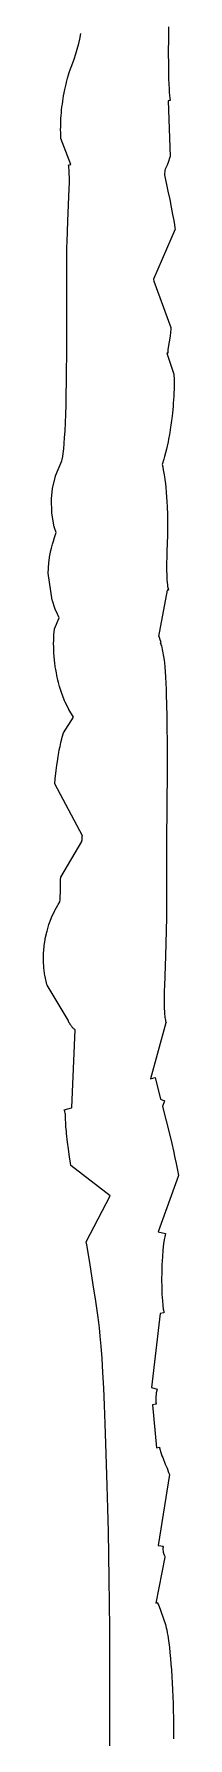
# Model space of a CAD drawing. Header units: metres. Extents: x -0.5 to 50.5, y -0.5 to 50.3.
# Drawn here: x 16.02 to 17.07, y 22.46 to 35.75 of the extents above; entities that cross this region are included whole.
import ezdxf

# ---------------------------------------------------------------- set-up
doc = ezdxf.new("R2010")
doc.units = ezdxf.units.M

msp = doc.modelspace()

# ---------------------------------------------------------------- linework, layer by layer
for p, q in [((16.2992, 35.7098), (16.3083, 35.7538)), ((16.9901, 35.7453), (16.9893, 35.6907)), ((16.9913, 35.8055), (16.9901, 35.7453)), ((16.2685, 35.5955), (16.2791, 35.6308)), ((16.2791, 35.6308), (16.2913, 35.6761)), ((16.2913, 35.6761), (16.2992, 35.7098)), ((16.9888, 35.632), (16.9886, 35.583)), ((16.9893, 35.6907), (16.9888, 35.632)), ((16.2184, 35.4511), (16.2272, 35.4777)), ((16.2272, 35.4777), (16.2369, 35.5051)), ((16.2369, 35.5051), (16.255, 35.5547)), ((16.255, 35.5547), (16.2685, 35.5955)), ((16.9886, 35.583), (16.9889, 35.5325)), ((16.9889, 35.5325), (16.9894, 35.4844)), ((16.9894, 35.4844), (16.9903, 35.4337)), ((16.1878, 35.337), (16.193, 35.3596)), ((16.193, 35.3596), (16.1992, 35.3842)), ((16.1992, 35.3842), (16.2053, 35.4069)), ((16.2053, 35.4069), (16.2127, 35.4326)), ((16.2127, 35.4326), (16.2184, 35.4511)), ((16.9903, 35.4337), (16.9913, 35.3992)), ((16.9913, 35.3992), (16.9927, 35.3611)), ((16.9927, 35.3611), (16.9947, 35.3212)), ((16.1641, 35.2036), (16.1675, 35.2275)), ((16.1675, 35.2275), (16.1704, 35.2464)), ((16.1704, 35.2464), (16.1742, 35.269)), ((16.1742, 35.269), (16.1784, 35.2917)), ((16.1784, 35.2917), (16.1833, 35.3164)), ((16.1833, 35.3164), (16.1878, 35.337)), ((17.0033, 35.231), (16.9867, 35.2282)), ((16.9867, 35.2282), (17.0032, 34.7947)), ((16.9947, 35.3212), (16.9962, 35.2967)), ((16.9962, 35.2967), (16.9984, 35.2695)), ((16.9984, 35.2695), (17.0005, 35.2491)), ((17.0005, 35.2491), (17.0014, 35.2424)), ((17.0014, 35.2424), (17.0021, 35.2394)), ((17.0021, 35.2394), (17.002, 35.2394)), ((17.002, 35.2394), (17.0033, 35.231)), ((16.1525, 35.0733), (16.1536, 35.0935)), ((16.1536, 35.0935), (16.1549, 35.113)), ((16.1549, 35.113), (16.1569, 35.1371)), ((16.1569, 35.1371), (16.1586, 35.1555)), ((16.1586, 35.1555), (16.1614, 35.1811)), ((16.1614, 35.1811), (16.1641, 35.2036)), ((16.1511, 35.0011), (16.1512, 35.0277)), ((16.1514, 34.984), (16.1511, 35.0011)), ((16.1512, 35.0277), (16.1516, 35.0492)), ((16.1525, 34.9543), (16.1514, 34.984)), ((16.1516, 35.0492), (16.1525, 35.0733)), ((16.1536, 34.9357), (16.1525, 34.9543)), ((16.2315, 34.7332), (16.1536, 34.9357)), ((16.213, 34.7304), (16.2315, 34.7332)), ((16.2134, 34.7276), (16.213, 34.7304)), ((16.2131, 34.7275), (16.2134, 34.7276)), ((16.2147, 34.7184), (16.2131, 34.7275)), ((16.2157, 34.7092), (16.2147, 34.7184)), ((16.2171, 34.6883), (16.2157, 34.7092)), ((16.2182, 34.6651), (16.2171, 34.6883)), ((16.9625, 34.6846), (16.9609, 34.6765)), ((16.9651, 34.695), (16.9625, 34.6846)), ((16.9785, 34.7274), (16.9651, 34.695)), ((16.9895, 34.7555), (16.9785, 34.7274)), ((16.9986, 34.7811), (16.9895, 34.7555)), ((17.0032, 34.7947), (16.9986, 34.7811)), ((16.2174, 34.5455), (16.2187, 34.5906)), ((16.2189, 34.6266), (16.2182, 34.6651)), ((16.2187, 34.5906), (16.2189, 34.6266)), ((16.9591, 34.665), (16.958, 34.6518)), ((16.958, 34.6518), (16.9855, 34.524)), ((16.9609, 34.6765), (16.9591, 34.665)), ((16.2065, 34.2899), (16.2174, 34.5455)), ((16.9855, 34.524), (16.9993, 34.4587)), ((16.9993, 34.4587), (17.0112, 34.4001)), ((16.2009, 34.1305), (16.2065, 34.2899)), ((17.0112, 34.4001), (17.0224, 34.3421)), ((17.0224, 34.3421), (17.0308, 34.2946)), ((17.0308, 34.2946), (17.0362, 34.2615)), ((17.0408, 34.2284), (16.8742, 33.8385)), ((17.0362, 34.2615), (17.0395, 34.239)), ((17.0395, 34.239), (17.0408, 34.2284)), ((16.1992, 33.3505), (16.2001, 34.0874)), ((16.2001, 34.0874), (16.2009, 34.1305)), ((16.8742, 33.8385), (16.8749, 33.8221)), ((16.8749, 33.8221), (17.0092, 33.4607)), ((16.9975, 33.3635), (16.9928, 33.3353)), ((17.0022, 33.3955), (16.9975, 33.3635)), ((17.0056, 33.4229), (17.0022, 33.3955)), ((17.0081, 33.4474), (17.0056, 33.4229)), ((17.0092, 33.4607), (17.0081, 33.4474)), ((16.1977, 33.1338), (16.1986, 33.2369)), ((16.1986, 33.2369), (16.1992, 33.3505)), ((16.9834, 33.2607), (16.9779, 33.2608)), ((16.9779, 33.2608), (17.0315, 33.098)), ((16.9837, 33.2613), (16.9834, 33.2613)), ((16.9834, 33.2613), (16.9834, 33.2607)), ((16.9839, 33.278), (16.9837, 33.2739)), ((16.9837, 33.2739), (16.9839, 33.2725)), ((16.9839, 33.2725), (16.9837, 33.2725)), ((16.9837, 33.2725), (16.9842, 33.2665)), ((16.9839, 33.2627), (16.9837, 33.2627)), ((16.9837, 33.2627), (16.9837, 33.2613)), ((16.9852, 33.291), (16.9839, 33.278)), ((16.9841, 33.2636), (16.9839, 33.2636)), ((16.9839, 33.2636), (16.9839, 33.2627)), ((16.9842, 33.2665), (16.984, 33.2665)), ((16.984, 33.2665), (16.9841, 33.2636)), ((16.9871, 33.304), (16.9852, 33.291)), ((16.9928, 33.3353), (16.9871, 33.304)), ((16.1965, 33.0328), (16.1977, 33.1338)), ((17.0315, 33.098), (17.032, 33.0907)), ((17.032, 33.0907), (17.0331, 33.0613)), ((16.195, 32.9424), (16.1965, 33.0328)), ((17.0324, 32.9551), (17.0307, 32.9197)), ((17.0331, 32.9775), (17.0324, 32.9551)), ((17.0331, 33.0613), (17.0336, 33.0342)), ((17.0336, 33.0094), (17.0331, 32.9775)), ((17.0336, 33.0342), (17.0336, 33.0094)), ((16.1908, 32.7833), (16.193, 32.8591)), ((16.193, 32.8591), (16.195, 32.9424)), ((17.0258, 32.8478), (17.0207, 32.794)), ((17.0271, 32.8643), (17.0258, 32.8478)), ((17.0299, 32.9045), (17.0271, 32.8643)), ((17.0307, 32.9197), (17.0299, 32.9045)), ((16.185, 32.6523), (16.1884, 32.7214)), ((16.1884, 32.7214), (16.1908, 32.7833)), ((17.0092, 32.6998), (17.0068, 32.6841)), ((17.0139, 32.7348), (17.0092, 32.6998)), ((17.0158, 32.7507), (17.0139, 32.7348)), ((17.0207, 32.794), (17.0158, 32.7507)), ((16.1748, 32.5161), (16.1786, 32.5567)), ((16.1786, 32.5567), (16.182, 32.6029)), ((16.182, 32.6029), (16.185, 32.6523)), ((16.987, 32.5697), (16.9799, 32.5363)), ((16.9912, 32.5913), (16.987, 32.5697)), ((16.9975, 32.6258), (16.9912, 32.5913)), ((17.0001, 32.6418), (16.9975, 32.6258)), ((17.0068, 32.6841), (17.0001, 32.6418)), ((16.1116, 32.3046), (16.161, 32.4221)), ((16.161, 32.4221), (16.1632, 32.4321)), ((16.1632, 32.4321), (16.1671, 32.4548)), ((16.1671, 32.4548), (16.1705, 32.479)), ((16.1705, 32.479), (16.1748, 32.5161)), ((16.9532, 32.4342), (16.9396, 32.3927)), ((16.9595, 32.4554), (16.9532, 32.4342)), ((16.9676, 32.4852), (16.9595, 32.4554)), ((16.9745, 32.5131), (16.9676, 32.4852)), ((16.9799, 32.5363), (16.9745, 32.5131)), ((16.0888, 32.2053), (16.1109, 32.3022)), ((16.1109, 32.3022), (16.1116, 32.3046)), ((16.9396, 32.3927), (16.9453, 32.3754)), ((16.9453, 32.3754), (16.947, 32.3672)), ((16.947, 32.3672), (16.9525, 32.3385)), ((16.9525, 32.3385), (16.9571, 32.3114)), ((16.9571, 32.3114), (16.9594, 32.2967)), ((16.9594, 32.2967), (16.9622, 32.276)), ((16.0807, 32.1271), (16.0884, 32.203)), ((16.0884, 32.203), (16.0888, 32.2053)), ((16.9622, 32.276), (16.9663, 32.2417)), ((16.9663, 32.2417), (16.9691, 32.2141)), ((16.9691, 32.2141), (16.9724, 32.1762)), ((16.9724, 32.1762), (16.9751, 32.1395)), ((16.0805, 32.1226), (16.0807, 32.1271)), ((16.0831, 32.018), (16.0805, 32.1226)), ((16.9751, 32.1395), (16.9772, 32.1034)), ((16.9772, 32.1034), (16.979, 32.0639)), ((16.979, 32.0639), (16.9811, 32.0023)), ((16.0836, 32.0128), (16.0831, 32.018)), ((16.1018, 31.9081), (16.0836, 32.0128)), ((16.1038, 31.9003), (16.1018, 31.9081)), ((16.1153, 31.8625), (16.1038, 31.9003)), ((16.9811, 32.0023), (16.9819, 31.9538)), ((16.9819, 31.9538), (16.9821, 31.9114)), ((16.9821, 31.9114), (16.982, 31.8722)), ((16.0789, 31.7411), (16.0869, 31.7714)), ((16.0869, 31.7714), (16.0943, 31.7959)), ((16.0943, 31.7959), (16.1029, 31.8231)), ((16.1029, 31.8231), (16.113, 31.8537)), ((16.113, 31.8537), (16.1153, 31.8625)), ((16.9803, 31.7884), (16.9773, 31.7059)), ((16.9814, 31.8302), (16.9803, 31.7884)), ((16.982, 31.8722), (16.9814, 31.8302)), ((16.0534, 31.5447), (16.0579, 31.6264)), ((16.0579, 31.6264), (16.0632, 31.6658)), ((16.0632, 31.6658), (16.0641, 31.6711)), ((16.0641, 31.6711), (16.0745, 31.7227)), ((16.0745, 31.7227), (16.0789, 31.7411)), ((16.9754, 31.6257), (16.9752, 31.5949)), ((16.9762, 31.6682), (16.9754, 31.6257)), ((16.9773, 31.7059), (16.9762, 31.6682)), ((16.0851, 31.3338), (16.0534, 31.5447)), ((16.9752, 31.5949), (16.9754, 31.5603)), ((16.9754, 31.5603), (16.9759, 31.5388)), ((16.9759, 31.5388), (16.9771, 31.5089)), ((16.9771, 31.5089), (16.9781, 31.4907)), ((16.9781, 31.4907), (16.9796, 31.4731)), ((16.98, 31.4118), (16.9125, 31.0513)), ((16.9796, 31.4731), (16.9815, 31.4552)), ((16.9895, 31.4141), (16.98, 31.4118)), ((16.9815, 31.4552), (16.9833, 31.4424)), ((16.9833, 31.4424), (16.9849, 31.4328)), ((16.9849, 31.4328), (16.9865, 31.4267)), ((16.9865, 31.4267), (16.9888, 31.4207)), ((16.9888, 31.4207), (16.9885, 31.4205)), ((16.9885, 31.4205), (16.9898, 31.4165)), ((16.9898, 31.4165), (16.9889, 31.4162)), ((16.9889, 31.4162), (16.9895, 31.4141)), ((16.0867, 31.3289), (16.0851, 31.3338)), ((16.1064, 31.2733), (16.0867, 31.3289)), ((16.1096, 31.2652), (16.1064, 31.2733)), ((16.1274, 31.2246), (16.1096, 31.2652)), ((16.0992, 31.0679), (16.1026, 31.1057)), ((16.1026, 31.1057), (16.1033, 31.1112)), ((16.1033, 31.1112), (16.1404, 31.198)), ((16.1317, 31.2155), (16.1274, 31.2246)), ((16.1404, 31.198), (16.1317, 31.2155)), ((16.0965, 30.9997), (16.0968, 31.0176)), ((16.0967, 30.9662), (16.0965, 30.9997)), ((16.0973, 30.9472), (16.0967, 30.9662)), ((16.0968, 31.0176), (16.0981, 31.0522)), ((16.0981, 31.0522), (16.0992, 31.0679)), ((16.9125, 31.0513), (16.915, 31.0522)), ((16.915, 31.0522), (16.9165, 31.0482)), ((16.9165, 31.0482), (16.9192, 31.0366)), ((16.9192, 31.0366), (16.9211, 31.0371)), ((16.9211, 31.0371), (16.9298, 31.007)), ((16.9298, 31.007), (16.9263, 31.006)), ((16.9263, 31.006), (16.9285, 30.9967)), ((16.9285, 30.9967), (16.9314, 30.9973)), ((16.9327, 30.9913), (16.9299, 30.9908)), ((16.9299, 30.9908), (16.9324, 30.9799)), ((16.9314, 30.9973), (16.9327, 30.9913)), ((16.9324, 30.9799), (16.9356, 30.9804)), ((16.9356, 30.9804), (16.9402, 30.949)), ((16.0986, 30.9204), (16.0973, 30.9472)), ((16.1002, 30.897), (16.0986, 30.9204)), ((16.103, 30.8657), (16.1002, 30.897)), ((16.1053, 30.845), (16.103, 30.8657)), ((16.1093, 30.8153), (16.1053, 30.845)), ((16.9402, 30.949), (16.9397, 30.949)), ((16.9397, 30.949), (16.9551, 30.883)), ((16.9551, 30.883), (16.957, 30.8653)), ((16.957, 30.8653), (16.9587, 30.8483)), ((16.9587, 30.8483), (16.9617, 30.8122)), ((16.1125, 30.7947), (16.1093, 30.8153)), ((16.1174, 30.7672), (16.1125, 30.7947)), ((16.1214, 30.7468), (16.1174, 30.7672)), ((16.1294, 30.7108), (16.1214, 30.7468)), ((16.1339, 30.6927), (16.1294, 30.7108)), ((16.9617, 30.8122), (16.964, 30.7794)), ((16.964, 30.7794), (16.9668, 30.7333)), ((16.9668, 30.7333), (16.9689, 30.6889)), ((16.1427, 30.6607), (16.1339, 30.6927)), ((16.1473, 30.6454), (16.1427, 30.6607)), ((16.1601, 30.6069), (16.1473, 30.6454)), ((16.1648, 30.5939), (16.1601, 30.6069)), ((16.1822, 30.5502), (16.1648, 30.5939)), ((16.9689, 30.6889), (16.971, 30.6413)), ((16.971, 30.6413), (16.973, 30.587)), ((16.973, 30.587), (16.9746, 30.5326)), ((16.1865, 30.5406), (16.1822, 30.5502)), ((16.2139, 30.4849), (16.1865, 30.5406)), ((16.2156, 30.4818), (16.2139, 30.4849)), ((16.2512, 30.4237), (16.2156, 30.4818)), ((16.9746, 30.5326), (16.9773, 30.4138)), ((16.1636, 30.2671), (16.1726, 30.2994)), ((16.1726, 30.2994), (16.2512, 30.4237)), ((16.9773, 30.4138), (16.9783, 30.352)), ((16.9783, 30.352), (16.9797, 30.2174)), ((16.137, 30.1479), (16.1407, 30.1668)), ((16.1407, 30.1668), (16.1462, 30.1936)), ((16.1462, 30.1936), (16.1532, 30.2254)), ((16.1532, 30.2254), (16.16, 30.2533)), ((16.16, 30.2533), (16.1636, 30.2671)), ((16.9797, 30.2174), (16.98, 30.1483)), ((16.1159, 30.0077), (16.1209, 30.0473)), ((16.1209, 30.0473), (16.1252, 30.0779)), ((16.1252, 30.0779), (16.1312, 30.1151)), ((16.1312, 30.1151), (16.137, 30.1479)), ((16.9801, 30.0776), (16.9799, 30.0032)), ((16.98, 30.1483), (16.9801, 30.0776)), ((16.1046, 29.9025), (16.1084, 29.9413)), ((16.3204, 29.4972), (16.1046, 29.9025)), ((16.1084, 29.9413), (16.1159, 30.0077)), ((16.9799, 30.0032), (16.9755, 29.4545)), ((16.1512, 29.1739), (16.317, 29.4537)), ((16.317, 29.4537), (16.3169, 29.4599)), ((16.3169, 29.4599), (16.3172, 29.4599)), ((16.3172, 29.4675), (16.3195, 29.4935)), ((16.3172, 29.4599), (16.3175, 29.4675)), ((16.3175, 29.4675), (16.3172, 29.4675)), ((16.3195, 29.4935), (16.3199, 29.4935)), ((16.3199, 29.4935), (16.3204, 29.4972)), ((16.9755, 29.4545), (16.9742, 29.2294)), ((16.1495, 29.0691), (16.1498, 29.1231)), ((16.1498, 29.1231), (16.1505, 29.1556)), ((16.1505, 29.1556), (16.1512, 29.1739)), ((16.9742, 29.2294), (16.9737, 29.0619)), ((16.1324, 28.9629), (16.1444, 28.9812)), ((16.1444, 28.9812), (16.146, 28.9969)), ((16.146, 28.9969), (16.1479, 29.0243)), ((16.1479, 29.0243), (16.1492, 29.0588)), ((16.1492, 29.0588), (16.1495, 29.0691)), ((16.9737, 29.0619), (16.9738, 28.9836)), ((16.9738, 28.9836), (16.9743, 28.9177)), ((16.0602, 28.805), (16.078, 28.8534)), ((16.078, 28.8534), (16.0805, 28.8594)), ((16.0805, 28.8594), (16.1059, 28.9147)), ((16.1059, 28.9147), (16.1088, 28.9203)), ((16.1088, 28.9203), (16.1291, 28.9573)), ((16.1291, 28.9573), (16.1324, 28.9629)), ((16.9737, 28.8602), (16.9717, 28.7586)), ((16.9743, 28.9177), (16.9737, 28.8602)), ((16.0318, 28.6958), (16.043, 28.7467)), ((16.043, 28.7467), (16.0449, 28.7539)), ((16.0449, 28.7539), (16.0574, 28.7965)), ((16.0574, 28.7965), (16.0602, 28.805)), ((16.9717, 28.7586), (16.9663, 28.5596)), ((16.0176, 28.5255), (16.018, 28.5755)), ((16.018, 28.5755), (16.0183, 28.5821)), ((16.0183, 28.5821), (16.0223, 28.6324)), ((16.0223, 28.6324), (16.0233, 28.6406)), ((16.0233, 28.6406), (16.0303, 28.6879)), ((16.0303, 28.6879), (16.0318, 28.6958)), ((16.0178, 28.5171), (16.0176, 28.5255)), ((16.0204, 28.472), (16.0178, 28.5171)), ((16.0209, 28.4671), (16.0204, 28.472)), ((16.0291, 28.4055), (16.0209, 28.4671)), ((16.9663, 28.5596), (16.9583, 28.3284)), ((16.03, 28.4002), (16.0291, 28.4055)), ((16.0439, 28.3383), (16.03, 28.4002)), ((16.0453, 28.3333), (16.0439, 28.3383)), ((16.2094, 28.059), (16.0453, 28.3333)), ((16.9583, 28.3284), (16.9573, 28.2916)), ((16.9566, 28.2465), (16.9565, 28.2182)), ((16.9565, 28.2182), (16.9567, 28.1823)), ((16.9573, 28.2916), (16.9566, 28.2465)), ((16.9567, 28.1823), (16.9576, 28.1513)), ((16.2108, 28.0556), (16.2094, 28.059)), ((16.2128, 28.0497), (16.2108, 28.0556)), ((16.2152, 28.0452), (16.2128, 28.0497)), ((16.2174, 28.04), (16.2152, 28.0452)), ((16.2177, 28.0401), (16.2174, 28.04)), ((16.219, 28.0376), (16.2177, 28.0401)), ((16.2187, 28.0375), (16.219, 28.0376)), ((16.2214, 28.0333), (16.2187, 28.0375)), ((16.9687, 28.0389), (16.8492, 27.6025)), ((16.9576, 28.1513), (16.9586, 28.1284)), ((16.9586, 28.1284), (16.96, 28.108)), ((16.96, 28.108), (16.9618, 28.0884)), ((16.9618, 28.0884), (16.9628, 28.0806)), ((16.9628, 28.0806), (16.9662, 28.0586)), ((16.9662, 28.0586), (16.9673, 28.054)), ((16.9673, 28.054), (16.9681, 28.0513)), ((16.9681, 28.0513), (16.9706, 28.0461)), ((16.9716, 28.0399), (16.9687, 28.0389)), ((16.9706, 28.0461), (16.9706, 28.046)), ((16.9706, 28.046), (16.9724, 28.0423)), ((16.9718, 28.0411), (16.9713, 28.0409)), ((16.9713, 28.0409), (16.9716, 28.0399)), ((16.9724, 28.0423), (16.9715, 28.0418)), ((16.9715, 28.0418), (16.9718, 28.0411)), ((16.2241, 28.0279), (16.2214, 28.0333)), ((16.2245, 28.0282), (16.2241, 28.0279)), ((16.2258, 28.0258), (16.2245, 28.0282)), ((16.2257, 28.0253), (16.2261, 28.0256)), ((16.2295, 28.0202), (16.2257, 28.0253)), ((16.2261, 28.0256), (16.2258, 28.0258)), ((16.2318, 28.0165), (16.2295, 28.0202)), ((16.232, 28.0166), (16.2318, 28.0165)), ((16.2355, 28.0118), (16.232, 28.0166)), ((16.2357, 28.0119), (16.2355, 28.0118)), ((16.2355, 28.0116), (16.2357, 28.0118)), ((16.2381, 28.0087), (16.2355, 28.0116)), ((16.2357, 28.0118), (16.2357, 28.0119)), ((16.2379, 27.3782), (16.2629, 27.9834)), ((16.2405, 28.0054), (16.2381, 28.0087)), ((16.2408, 28.0056), (16.2405, 28.0054)), ((16.2422, 28.004), (16.2408, 28.0056)), ((16.2421, 28.0039), (16.2422, 28.004)), ((16.2428, 28.0031), (16.2421, 28.0039)), ((16.244, 28.0012), (16.2428, 28.0031)), ((16.2492, 27.9962), (16.244, 28.0012)), ((16.2521, 27.993), (16.2492, 27.9962)), ((16.2524, 27.9932), (16.2521, 27.993)), ((16.2562, 27.9893), (16.2524, 27.9932)), ((16.2564, 27.9894), (16.2562, 27.9893)), ((16.2629, 27.9834), (16.2564, 27.9894)), ((16.8492, 27.6025), (16.8856, 27.6118)), ((16.8856, 27.6118), (16.928, 27.444)), ((16.1794, 27.3603), (16.2345, 27.377)), ((16.2345, 27.377), (16.2379, 27.3782)), ((16.928, 27.444), (16.9602, 27.4312)), ((16.9602, 27.4312), (16.9425, 27.3868)), ((16.9425, 27.3868), (16.9993, 27.1616)), ((16.18, 27.3585), (16.1794, 27.3603)), ((16.1797, 27.3584), (16.18, 27.3585)), ((16.181, 27.3546), (16.1797, 27.3584)), ((16.1806, 27.3544), (16.181, 27.3546)), ((16.1831, 27.3482), (16.1806, 27.3544)), ((16.1843, 27.3443), (16.1831, 27.3482)), ((16.1861, 27.3356), (16.1843, 27.3443)), ((16.1876, 27.3254), (16.1861, 27.3356)), ((16.1881, 27.3195), (16.1876, 27.3254)), ((16.189, 27.2909), (16.1881, 27.3195)), ((16.1906, 27.2545), (16.189, 27.2909)), ((16.1923, 27.2289), (16.1906, 27.2545)), ((16.1953, 27.1908), (16.1923, 27.2289)), ((16.1967, 27.1757), (16.1953, 27.1908)), ((16.2039, 27.1094), (16.1967, 27.1757)), ((16.2109, 27.055), (16.2039, 27.1094)), ((16.9993, 27.1616), (17.0148, 27.0983)), ((16.2201, 26.9914), (16.2109, 27.055)), ((16.2272, 26.9479), (16.2201, 26.9914)), ((17.0148, 27.0983), (17.0285, 27.0401)), ((17.0285, 27.0401), (17.0407, 26.9861)), ((17.0407, 26.9861), (17.0499, 26.9428)), ((16.2308, 26.9272), (16.2272, 26.9479)), ((16.5367, 26.6903), (16.2308, 26.9272)), ((17.0679, 26.8477), (16.9097, 26.4099)), ((17.0499, 26.9428), (17.0601, 26.8911)), ((17.0601, 26.8911), (17.0679, 26.8477)), ((16.3492, 26.3316), (16.5372, 26.6887)), ((16.5369, 26.6886), (16.5367, 26.6903)), ((16.5372, 26.6887), (16.5369, 26.6886)), ((16.3535, 26.3074), (16.3492, 26.3316)), ((16.9097, 26.4099), (16.9671, 26.3949)), ((16.9519, 26.3147), (16.9466, 26.2648)), ((16.9569, 26.3502), (16.9519, 26.3147)), ((16.9604, 26.3693), (16.9569, 26.3502)), ((16.9619, 26.373), (16.9604, 26.3693)), ((16.9639, 26.3813), (16.9614, 26.3732)), ((16.9614, 26.3732), (16.9619, 26.373)), ((16.9671, 26.3949), (16.9636, 26.3814)), ((16.9636, 26.3814), (16.9639, 26.3813)), ((16.3747, 26.1844), (16.3535, 26.3074)), ((16.3857, 26.1176), (16.3747, 26.1844)), ((16.9426, 26.2131), (16.9394, 26.1522)), ((16.9466, 26.2648), (16.9426, 26.2131)), ((16.4051, 25.9961), (16.3857, 26.1176)), ((16.9376, 26.0979), (16.9369, 26.0351)), ((16.9394, 26.1522), (16.9376, 26.0979)), ((16.4245, 25.8674), (16.4051, 25.9961)), ((16.9369, 26.0351), (16.9375, 25.9765)), ((16.9375, 25.9765), (16.9392, 25.9231)), ((16.9392, 25.9231), (16.9423, 25.8721)), ((16.4399, 25.7585), (16.4245, 25.8674)), ((16.9423, 25.8721), (16.9456, 25.835)), ((16.9456, 25.835), (16.9493, 25.807)), ((16.9493, 25.807), (16.9495, 25.8064)), ((16.9495, 25.8064), (16.9494, 25.8064)), ((16.9494, 25.8064), (16.9508, 25.7992)), ((16.9508, 25.7992), (16.9546, 25.7861)), ((16.9546, 25.7861), (16.9534, 25.7858)), ((16.9534, 25.7858), (16.9551, 25.7771)), ((16.4476, 25.7008), (16.4399, 25.7585)), ((16.4527, 25.66), (16.4476, 25.7008)), ((16.4596, 25.5964), (16.4527, 25.66)), ((16.9256, 25.7715), (16.8587, 25.194)), ((16.9551, 25.7771), (16.9256, 25.7715)), ((16.4663, 25.5186), (16.4596, 25.5964)), ((16.4732, 25.4204), (16.4663, 25.5186)), ((16.4799, 25.3116), (16.4732, 25.4204)), ((16.4863, 25.1908), (16.4799, 25.3116)), ((16.4924, 25.0575), (16.4863, 25.1908)), ((16.8587, 25.194), (16.9021, 25.1809)), ((16.8919, 25.1275), (16.8909, 25.1104)), ((16.8931, 25.1395), (16.8919, 25.1275)), ((16.8949, 25.153), (16.8931, 25.1395)), ((16.8965, 25.1613), (16.8949, 25.153)), ((16.8973, 25.165), (16.8965, 25.1613)), ((16.9003, 25.1725), (16.8973, 25.165)), ((16.9021, 25.1809), (16.8996, 25.1728)), ((16.8996, 25.1728), (16.9003, 25.1725)), ((16.4983, 24.9128), (16.4924, 25.0575)), ((16.8936, 25.0647), (16.8665, 25.061)), ((16.8665, 25.061), (16.8979, 24.7253)), ((16.8909, 25.1104), (16.8907, 25.0977)), ((16.8907, 25.0977), (16.8909, 25.0869)), ((16.8909, 25.0869), (16.8913, 25.0831)), ((16.8913, 25.0831), (16.8919, 25.0806)), ((16.8919, 25.0806), (16.8916, 25.0806)), ((16.8916, 25.0806), (16.8934, 25.072)), ((16.8934, 25.072), (16.8927, 25.0719)), ((16.8927, 25.0719), (16.8936, 25.0647)), ((16.5038, 24.7595), (16.4983, 24.9128)), ((16.509, 24.5977), (16.5038, 24.7595)), ((16.8979, 24.7253), (16.9192, 24.7294)), ((16.9192, 24.7294), (16.9207, 24.7215)), ((16.9207, 24.7215), (16.9208, 24.7215)), ((16.9208, 24.7215), (16.9213, 24.7188)), ((16.9213, 24.7188), (16.9215, 24.7188)), ((16.9215, 24.7188), (16.9221, 24.7143)), ((16.9221, 24.7143), (16.9242, 24.7059)), ((16.5138, 24.4283), (16.509, 24.5977)), ((16.9242, 24.7059), (16.9272, 24.6959)), ((16.9272, 24.6959), (16.9328, 24.6795)), ((16.9328, 24.6795), (16.939, 24.6631)), ((16.939, 24.6631), (16.9448, 24.6482)), ((16.9448, 24.6482), (16.9655, 24.5983)), ((16.9655, 24.5983), (16.9787, 24.5653)), ((16.9967, 24.5178), (16.9101, 23.9624)), ((16.9787, 24.5653), (16.991, 24.5334)), ((16.991, 24.5334), (16.9967, 24.5178)), ((16.5182, 24.2527), (16.5138, 24.4283)), ((16.5221, 24.0721), (16.5182, 24.2527)), ((16.5254, 23.8876), (16.5221, 24.0721)), ((16.9101, 23.9624), (16.9299, 23.9596)), ((16.9299, 23.9596), (16.9477, 23.9582)), ((16.9479, 23.9491), (16.9464, 23.9421)), ((16.9464, 23.9421), (16.9466, 23.9344)), ((16.9466, 23.9344), (16.9471, 23.9284)), ((16.9471, 23.9284), (16.9483, 23.9191)), ((16.9484, 23.957), (16.9473, 23.9493)), ((16.9473, 23.9493), (16.9479, 23.9491)), ((16.9477, 23.9582), (16.9476, 23.9571)), ((16.9476, 23.9571), (16.9484, 23.957)), ((16.9483, 23.9191), (16.9495, 23.9122)), ((16.5284, 23.7018), (16.5254, 23.8876)), ((16.9618, 23.8708), (16.891, 23.5133)), ((16.9495, 23.9122), (16.9517, 23.9025)), ((16.9517, 23.9025), (16.9538, 23.8952)), ((16.9538, 23.8952), (16.9562, 23.8877)), ((16.9562, 23.8877), (16.9578, 23.8837)), ((16.9578, 23.8837), (16.9624, 23.8738)), ((16.9628, 23.8711), (16.9618, 23.8708)), ((16.9624, 23.8738), (16.9622, 23.8726)), ((16.9622, 23.8726), (16.9628, 23.8711)), ((16.5308, 23.5098), (16.5284, 23.7018)), ((16.891, 23.5133), (16.9038, 23.5188)), ((16.9038, 23.5188), (16.9055, 23.5149)), ((16.5326, 23.3195), (16.5308, 23.5098)), ((16.9055, 23.5149), (16.9057, 23.5149)), ((16.9057, 23.5149), (16.9083, 23.5085)), ((16.9083, 23.5085), (16.9149, 23.4949)), ((16.9149, 23.4949), (16.967, 23.348)), ((16.5339, 23.129), (16.5326, 23.3195)), ((16.967, 23.348), (16.9732, 23.32)), ((16.9732, 23.32), (16.9762, 23.3052)), ((16.9762, 23.3052), (16.9804, 23.283)), ((16.9804, 23.283), (16.9843, 23.2599)), ((16.9843, 23.2599), (16.99, 23.2211)), ((16.5345, 22.9397), (16.5339, 23.129)), ((16.99, 23.2211), (16.997, 23.1669)), ((16.997, 23.1669), (17.0012, 23.1279)), ((17.0012, 23.1279), (17.0056, 23.082)), ((17.0056, 23.082), (17.0094, 23.0367)), ((17.0094, 23.0367), (17.0128, 22.9929)), ((17.0128, 22.9929), (17.0163, 22.9395)), ((16.5345, 22.7513), (16.5345, 22.9397)), ((17.0163, 22.9395), (17.019, 22.892)), ((17.019, 22.892), (17.0217, 22.8384)), ((16.5337, 22.5685), (16.5345, 22.7513)), ((17.0217, 22.8384), (17.0238, 22.7852)), ((17.0238, 22.7852), (17.0258, 22.729)), ((17.0258, 22.729), (17.0272, 22.6757)), ((17.0272, 22.6757), (17.0284, 22.6196)), ((17.0284, 22.6196), (17.0291, 22.5596)), ((16.5317, 22.209), (16.5337, 22.5685)), ((17.0291, 22.5596), (17.0297, 22.4563))]:
    msp.add_line(p, q)

doc.saveas('drawing.dxf')
